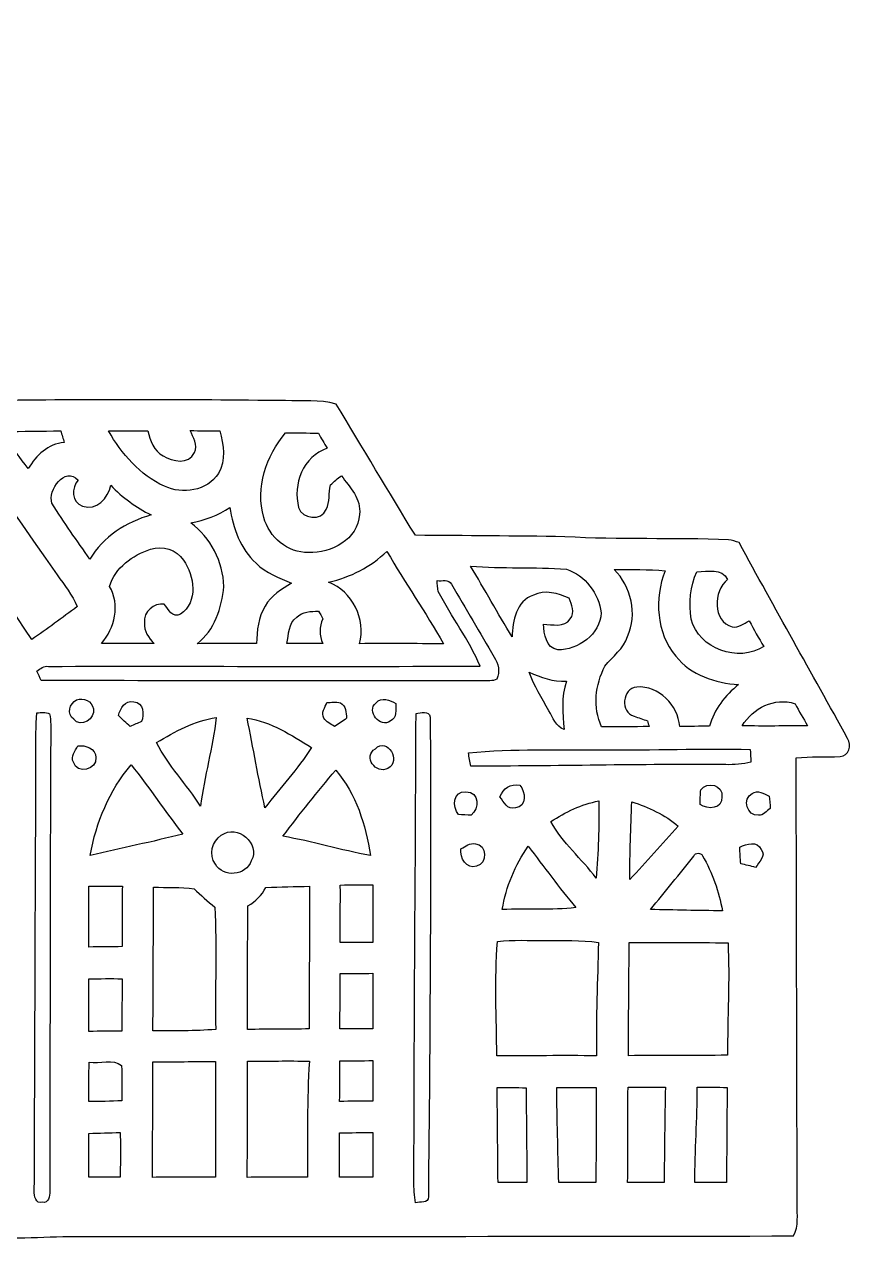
# Model space of a CAD drawing. Header units: centimetres. Extents: x -12.6 to 12.6, y -12.1 to 12.1.
# Drawn here: x 3.69 to 12.57, y -12.12 to 0.92 of the extents above; entities that cross this region are included whole.
import ezdxf

# ---------------------------------------------------------------- set-up
doc = ezdxf.new("R2010")
doc.units = ezdxf.units.CM
doc.header["$MEASUREMENT"] = 0
doc.layers.add('Camada 1', color=7, linetype='Continuous')

msp = doc.modelspace()

# ---------------------------------------------------------------- linework, layer by layer
at = {"layer": 'Camada 1', "color": 156}
for points, knots in [([(-0.26599, 12.0149), (-0.23459, 12.12285), (-0.11465, 12.13131), (-0.0208, 12.12215), (-0.0208, 12.12215), (0.00669, 12.0784), (0.04833, 12.03889), (0.05503, 11.98491), (0.05503, 11.98491), (0.08325, 11.75526), (0.08819, 11.52348), (0.09277, 11.29242), (0.09277, 11.29242), (0.26175, 11.29276), (0.43074, 11.30299), (0.60006, 11.3037), (0.60006, 11.3037), (0.67062, 11.30758), (0.74507, 11.2843), (0.79092, 11.22785), (0.79092, 11.22785), (0.81667, 11.16541), (0.79974, 11.09698), (0.79621, 11.03206), (0.79621, 11.03206), (0.59265, 10.90436), (0.34113, 10.97879), (0.11535, 10.95375), (0.11535, 10.95375), (0.1337, 10.4147), (0.18204, 9.87671), (0.19227, 9.33767), (0.19227, 9.33767), (0.89605, 8.49806), (1.59349, 7.65315), (2.29551, 6.81177), (2.29551, 6.81177), (2.35725, 6.7564), (2.35937, 6.67385), (2.34314, 6.59765), (2.34314, 6.59765), (2.28389, 6.57153), (2.22566, 6.54368), (2.16746, 6.51581), (2.16746, 6.51581), (2.31775, 5.28214), (2.47227, 4.04812), (2.60173, 2.81235), (2.60173, 2.81235), (2.60173, 2.81235), (2.61725, 2.78977), (2.61725, 2.78977), (2.61725, 2.78977), (2.63455, 2.45709), (2.69662, 2.12865), (2.73297, 1.79811), (2.73297, 1.79811), (2.87584, 0.56161), (3.03035, -0.6738), (3.17112, -1.91065), (3.17112, -1.91065), (3.22403, -2.31281), (3.26214, -2.7178), (3.32422, -3.11855), (3.32422, -3.11855), (4.38043, -3.10656), (5.43665, -3.10727), (6.49286, -3.11962), (6.49286, -3.11962), (6.67315, -3.13055), (6.8594, -3.10339), (7.03509, -3.15701), (7.03509, -3.15701), (7.32225, -3.62408), (7.59882, -4.09787), (7.8867, -4.56459), (7.8867, -4.56459), (8.42186, -4.57059), (8.95702, -4.57129), (9.49254, -4.58082), (9.49254, -4.58082), (10.07674, -4.61432), (10.66411, -4.59105), (11.24937, -4.61222), (11.24937, -4.61222), (11.28854, -4.61785), (11.32592, -4.63232), (11.36438, -4.64397), (11.36438, -4.64397), (11.74396, -5.34882), (12.14049, -6.04485), (12.52643, -6.74616), (12.52643, -6.74616), (12.57123, -6.81601), (12.54266, -6.93985), (12.44635, -6.93914), (12.44635, -6.93914), (12.28936, -6.95147), (12.13131, -6.93666), (11.97468, -6.95466), (11.97468, -6.95466), (11.97892, -8.55169), (11.98138, -10.14835), (11.98633, -11.74537), (11.98633, -11.74537), (11.98421, -11.85969), (12.00396, -11.98138), (11.94717, -12.08722), (11.94717, -12.08722), (9.44633, -12.09428), (6.94513, -12.0904), (4.44429, -12.09286), (4.44429, -12.09286), (4.07987, -12.08546), (3.71615, -12.11721), (3.35138, -12.10556), (3.35138, -12.10556), (2.98626, -12.1098), (2.62078, -12.10768), (2.25565, -12.10522), (2.25565, -12.10522), (-2.43592, -12.11297), (-7.12786, -12.11297), (-11.81946, -12.11226), (-11.81946, -12.11226), (-11.83993, -12.10027), (-11.88085, -12.07628), (-11.90166, -12.06429), (-11.90166, -12.06429), (-11.92706, -11.87767), (-11.90201, -11.68822), (-11.92812, -11.50196), (-11.92812, -11.50196), (-11.93518, -10.54876), (-11.944, -9.59555), (-11.94928, -8.6427), (-11.94928, -8.6427), (-11.95246, -8.4194), (-11.944, -8.19538), (-11.96374, -7.97277), (-11.96374, -7.97277), (-11.97292, -7.63023), (-11.96869, -7.28768), (-11.97539, -6.94513), (-11.97539, -6.94513), (-12.1479, -6.94231), (-12.32182, -6.95678), (-12.49257, -6.93067), (-12.49257, -6.93067), (-12.555, -6.89081), (-12.5603, -6.80332), (-12.52502, -6.74404), (-12.52502, -6.74404), (-12.13943, -6.04307), (-11.74291, -5.34811), (-11.36437, -4.64361), (-11.36437, -4.64361), (-11.3044, -4.62562), (-11.24408, -4.60516), (-11.18058, -4.60798), (-11.18058, -4.60798), (-10.64118, -4.6034), (-10.10144, -4.59598), (-9.56204, -4.59387), (-9.56204, -4.59387), (-9.01135, -4.5614), (-8.4589, -4.57412), (-7.90751, -4.56564), (-7.90751, -4.56564), (-7.81614, -4.47111), (-7.75757, -4.35256), (-7.68984, -4.24144), (-7.68984, -4.24144), (-7.47182, -3.87984), (-7.25557, -3.5172), (-7.03509, -3.15736), (-7.03509, -3.15736), (-6.96207, -3.13584), (-6.88657, -3.12313), (-6.81002, -3.1242), (-6.81002, -3.1242), (-5.64339, -3.10444), (-4.47674, -3.1108), (-3.31045, -3.11538), (-3.31045, -3.11538), (-3.278, -2.71215), (-3.21627, -2.31174), (-3.17076, -1.90994), (-3.17076, -1.90994), (-2.9979, -0.38276), (-2.83491, 1.14547), (-2.63666, 2.66982), (-2.63666, 2.66982), (-2.48849, 3.9698), (-2.31281, 5.26661), (-2.17099, 6.56695), (-2.17099, 6.56695), (-2.22885, 6.58671), (-2.28635, 6.60717), (-2.34421, 6.62693), (-2.34421, 6.62693), (-2.34879, 6.695), (-2.37313, 6.77509), (-2.31245, 6.82554), (-2.31245, 6.82554), (-1.59315, 7.66234), (-0.88018, 8.50477), (-0.15628, 9.33767), (-0.15628, 9.33767), (-0.14464, 9.5183), (-0.15945, 9.69926), (-0.16615, 9.87954), (-0.16615, 9.87954), (-0.19437, 10.23619), (-0.19967, 10.59391), (-0.22613, 10.95021), (-0.22613, 10.95021), (-0.30514, 10.94775), (-0.38452, 10.94563), (-0.46355, 10.94281), (-0.46355, 10.94281), (-0.63287, 10.93082), (-0.84632, 10.87331), (-0.97084, 11.02642), (-0.97084, 11.02642), (-0.97155, 11.05993), (-0.97296, 11.12696), (-0.97367, 11.16047), (-0.97367, 11.16047), (-0.93698, 11.19716), (-0.89923, 11.23349), (-0.86077, 11.26842), (-0.86077, 11.26842), (-0.65475, 11.27125), (-0.44874, 11.27971), (-0.2427, 11.28006), (-0.2427, 11.28006), (-0.24236, 11.52489), (-0.28821, 11.77042), (-0.26599, 12.0149)], [0, 0, 0, 0, 0.01639344, 0.01639344, 0.01639344, 0.01639344, 0.03278689, 0.03278689, 0.03278689, 0.03278689, 0.04918033, 0.04918033, 0.04918033, 0.04918033, 0.06557377, 0.06557377, 0.06557377, 0.06557377, 0.08196721, 0.08196721, 0.08196721, 0.08196721, 0.09836066, 0.09836066, 0.09836066, 0.09836066, 0.1147541, 0.1147541, 0.1147541, 0.1147541, 0.13114754, 0.13114754, 0.13114754, 0.13114754, 0.14754098, 0.14754098, 0.14754098, 0.14754098, 0.16393443, 0.16393443, 0.16393443, 0.16393443, 0.18032787, 0.18032787, 0.18032787, 0.18032787, 0.19672131, 0.19672131, 0.19672131, 0.19672131, 0.21311475, 0.21311475, 0.21311475, 0.21311475, 0.2295082, 0.2295082, 0.2295082, 0.2295082, 0.24590164, 0.24590164, 0.24590164, 0.24590164, 0.26229508, 0.26229508, 0.26229508, 0.26229508, 0.27868852, 0.27868852, 0.27868852, 0.27868852, 0.29508197, 0.29508197, 0.29508197, 0.29508197, 0.31147541, 0.31147541, 0.31147541, 0.31147541, 0.32786885, 0.32786885, 0.32786885, 0.32786885, 0.3442623, 0.3442623, 0.3442623, 0.3442623, 0.36065574, 0.36065574, 0.36065574, 0.36065574, 0.37704918, 0.37704918, 0.37704918, 0.37704918, 0.39344262, 0.39344262, 0.39344262, 0.39344262, 0.40983607, 0.40983607, 0.40983607, 0.40983607, 0.42622951, 0.42622951, 0.42622951, 0.42622951, 0.44262295, 0.44262295, 0.44262295, 0.44262295, 0.45901639, 0.45901639, 0.45901639, 0.45901639, 0.47540984, 0.47540984, 0.47540984, 0.47540984, 0.49180328, 0.49180328, 0.49180328, 0.49180328, 0.50819672, 0.50819672, 0.50819672, 0.50819672, 0.52459016, 0.52459016, 0.52459016, 0.52459016, 0.54098361, 0.54098361, 0.54098361, 0.54098361, 0.55737705, 0.55737705, 0.55737705, 0.55737705, 0.57377049, 0.57377049, 0.57377049, 0.57377049, 0.59016393, 0.59016393, 0.59016393, 0.59016393, 0.60655738, 0.60655738, 0.60655738, 0.60655738, 0.62295082, 0.62295082, 0.62295082, 0.62295082, 0.63934426, 0.63934426, 0.63934426, 0.63934426, 0.6557377, 0.6557377, 0.6557377, 0.6557377, 0.67213115, 0.67213115, 0.67213115, 0.67213115, 0.68852459, 0.68852459, 0.68852459, 0.68852459, 0.70491803, 0.70491803, 0.70491803, 0.70491803, 0.72131148, 0.72131148, 0.72131148, 0.72131148, 0.73770492, 0.73770492, 0.73770492, 0.73770492, 0.75409836, 0.75409836, 0.75409836, 0.75409836, 0.7704918, 0.7704918, 0.7704918, 0.7704918, 0.78688525, 0.78688525, 0.78688525, 0.78688525, 0.80327869, 0.80327869, 0.80327869, 0.80327869, 0.81967213, 0.81967213, 0.81967213, 0.81967213, 0.83606557, 0.83606557, 0.83606557, 0.83606557, 0.85245902, 0.85245902, 0.85245902, 0.85245902, 0.86885246, 0.86885246, 0.86885246, 0.86885246, 0.8852459, 0.8852459, 0.8852459, 0.8852459, 0.90163934, 0.90163934, 0.90163934, 0.90163934, 0.91803279, 0.91803279, 0.91803279, 0.91803279, 0.93442623, 0.93442623, 0.93442623, 0.93442623, 0.95081967, 0.95081967, 0.95081967, 0.95081967, 0.96721311, 0.96721311, 0.96721311, 0.96721311, 1, 1, 1, 1]), ([(-4.21111, -5.20559), (-4.21111, -5.20559), (-4.21111, -5.20559), (-4.21111, -5.20559), (-4.21111, -5.20559), (-4.24074, -5.24544), (-4.25026, -5.29449), (-4.26191, -5.34175), (-4.26191, -5.34175), (-4.09999, -5.45358), (-3.94794, -5.57988), (-3.78001, -5.68395), (-3.78001, -5.68395), (-2.56962, -3.82235), (-1.3529, -1.96497), (-0.13935, -0.10583), (-0.13935, -0.10583), (-0.10195, -0.01939), (-0.01376, 0.00175), (0.07126, -0.01869), (0.07126, -0.01869), (0.50553, -0.70414), (0.95708, -1.37865), (1.39805, -2.05987), (1.39805, -2.05987), (2.18934, -3.26743), (2.9739, -4.47957), (3.76872, -5.68501), (3.76872, -5.68501), (3.93347, -5.57035), (4.09504, -5.45041), (4.25626, -5.33047), (4.25626, -5.33047), (4.20404, -5.20593), (4.11938, -5.10046), (4.04283, -4.99109), (4.04283, -4.99109), (2.68393, -3.05293), (1.32785, -1.11266), (-0.03104, 0.82515), (-0.03104, 0.82515), (-1.41887, -1.18886), (-2.81834, -3.19475), (-4.21111, -5.20559)], [0, 0, 0, 0, 0.08333333, 0.08333333, 0.08333333, 0.08333333, 0.16666667, 0.16666667, 0.16666667, 0.16666667, 0.25, 0.25, 0.25, 0.25, 0.33333333, 0.33333333, 0.33333333, 0.33333333, 0.41666667, 0.41666667, 0.41666667, 0.41666667, 0.5, 0.5, 0.5, 0.5, 0.58333333, 0.58333333, 0.58333333, 0.58333333, 0.66666667, 0.66666667, 0.66666667, 0.66666667, 0.75, 0.75, 0.75, 0.75, 0.83333333, 0.83333333, 0.83333333, 0.83333333, 1, 1, 1, 1]), ([(3.47098, -3.45122), (3.47098, -3.45122), (3.47098, -3.45122), (3.47098, -3.45122), (3.47098, -3.45122), (3.4731, -3.46357), (3.47768, -3.48862), (3.4798, -3.50131), (3.4798, -3.50131), (3.56446, -3.61667), (3.64031, -3.73803), (3.73097, -3.8488), (3.73097, -3.8488), (3.81387, -3.70557), (3.94511, -3.58315), (4.11761, -3.57011), (4.11761, -3.57011), (4.10491, -3.52777), (4.09222, -3.48543), (4.07952, -3.44382), (4.07952, -3.44382), (3.87667, -3.4484), (3.67383, -3.44874), (3.47098, -3.45122)], [0, 0, 0, 0, 0.14285714, 0.14285714, 0.14285714, 0.14285714, 0.28571429, 0.28571429, 0.28571429, 0.28571429, 0.42857143, 0.42857143, 0.42857143, 0.42857143, 0.57142857, 0.57142857, 0.57142857, 0.57142857, 0.71428571, 0.71428571, 0.71428571, 0.71428571, 1, 1, 1, 1]), ([(4.59246, -3.44416), (4.59246, -3.44416), (4.59246, -3.44416), (4.59246, -3.44416), (4.59246, -3.44416), (4.73357, -3.69076), (4.929, -3.91865), (5.19219, -4.03825), (5.19219, -4.03825), (5.38514, -4.1282), (5.6536, -4.09187), (5.77249, -3.90136), (5.77249, -3.90136), (5.85786, -3.76166), (5.82719, -3.59375), (5.78801, -3.44487), (5.78801, -3.44487), (5.68184, -3.44275), (5.57564, -3.44275), (5.46946, -3.44134), (5.46946, -3.44134), (5.50226, -3.51401), (5.55271, -3.5955), (5.51568, -3.67736), (5.51568, -3.67736), (5.45677, -3.80787), (5.27861, -3.77577), (5.17947, -3.71298), (5.17947, -3.71298), (5.07646, -3.66077), (5.04155, -3.54576), (5.01402, -3.44275), (5.01402, -3.44275), (4.87327, -3.44275), (4.73287, -3.4424), (4.59246, -3.44416)], [0, 0, 0, 0, 0.1, 0.1, 0.1, 0.1, 0.2, 0.2, 0.2, 0.2, 0.3, 0.3, 0.3, 0.3, 0.4, 0.4, 0.4, 0.4, 0.5, 0.5, 0.5, 0.5, 0.6, 0.6, 0.6, 0.6, 0.7, 0.7, 0.7, 0.7, 0.8, 0.8, 0.8, 0.8, 1, 1, 1, 1]), ([(6.25934, -4.37303), (6.25934, -4.37303), (6.25934, -4.37303), (6.25934, -4.37303), (6.25934, -4.37303), (6.31647, -4.58435), (6.51581, -4.75791), (6.74017, -4.74873), (6.74017, -4.74873), (6.98217, -4.76637), (7.27287, -4.6055), (7.28661, -4.34199), (7.28661, -4.34199), (7.31097, -4.17476), (7.18078, -4.05024), (7.09329, -3.9257), (7.09329, -3.9257), (7.05202, -3.95639), (7.01038, -3.98709), (6.97583, -4.02519), (6.97583, -4.02519), (6.95289, -4.11127), (6.97159, -4.20616), (6.92996, -4.288), (6.92996, -4.288), (6.88162, -4.41218), (6.6682, -4.39242), (6.63397, -4.26578), (6.63397, -4.26578), (6.56695, -4.01849), (6.68338, -3.71615), (6.93949, -3.63114), (6.93949, -3.63114), (6.90774, -3.57716), (6.87634, -3.52354), (6.84635, -3.46957), (6.84635, -3.46957), (6.72853, -3.46569), (6.61105, -3.46428), (6.49357, -3.46604), (6.49357, -3.46604), (6.28473, -3.71157), (6.16866, -4.05553), (6.25934, -4.37303)], [0, 0, 0, 0, 0.08333333, 0.08333333, 0.08333333, 0.08333333, 0.16666667, 0.16666667, 0.16666667, 0.16666667, 0.25, 0.25, 0.25, 0.25, 0.33333333, 0.33333333, 0.33333333, 0.33333333, 0.41666667, 0.41666667, 0.41666667, 0.41666667, 0.5, 0.5, 0.5, 0.5, 0.58333333, 0.58333333, 0.58333333, 0.58333333, 0.66666667, 0.66666667, 0.66666667, 0.66666667, 0.75, 0.75, 0.75, 0.75, 0.83333333, 0.83333333, 0.83333333, 0.83333333, 1, 1, 1, 1]), ([(3.98604, -4.22134), (3.98604, -4.22134), (3.98604, -4.22134), (3.98604, -4.22134), (3.98604, -4.22134), (4.10986, -4.42948), (4.25803, -4.62209), (4.39313, -4.82318), (4.39313, -4.82318), (4.53354, -4.57763), (4.78401, -4.42312), (5.05071, -4.34728), (5.05071, -4.34728), (4.8902, -4.26437), (4.74098, -4.15995), (4.61644, -4.02872), (4.61644, -4.02872), (4.59069, -4.16453), (4.46439, -4.306), (4.31411, -4.25167), (4.31411, -4.25167), (4.19452, -4.21323), (4.19452, -4.05589), (4.26614, -3.97228), (4.26614, -3.97228), (4.12503, -3.81916), (3.93664, -4.08023), (3.98604, -4.22134)], [0, 0, 0, 0, 0.125, 0.125, 0.125, 0.125, 0.25, 0.25, 0.25, 0.25, 0.375, 0.375, 0.375, 0.375, 0.5, 0.5, 0.5, 0.5, 0.625, 0.625, 0.625, 0.625, 0.75, 0.75, 0.75, 0.75, 1, 1, 1, 1]), ([(5.47546, -4.4323), (5.47546, -4.4323), (5.47546, -4.4323), (5.47546, -4.4323), (5.47546, -4.4323), (5.68783, -4.59034), (5.82648, -4.84964), (5.83035, -5.11493), (5.83035, -5.11493), (5.80743, -5.34141), (5.73405, -5.58623), (5.54389, -5.72876), (5.54389, -5.72876), (5.75627, -5.72452), (5.96864, -5.72735), (6.18101, -5.72769), (6.18101, -5.72769), (6.18596, -5.5894), (6.20006, -5.44476), (6.27591, -5.32518), (6.27591, -5.32518), (6.3373, -5.21158), (6.45195, -5.14561), (6.55672, -5.07787), (6.55672, -5.07787), (6.42231, -5.02355), (6.28368, -4.96851), (6.17784, -4.86587), (6.17784, -4.86587), (6.00991, -4.71099), (5.92666, -4.48804), (5.89667, -4.26614), (5.89667, -4.26614), (5.77003, -4.35292), (5.62434, -4.40055), (5.47546, -4.4323)], [0, 0, 0, 0, 0.1, 0.1, 0.1, 0.1, 0.2, 0.2, 0.2, 0.2, 0.3, 0.3, 0.3, 0.3, 0.4, 0.4, 0.4, 0.4, 0.5, 0.5, 0.5, 0.5, 0.6, 0.6, 0.6, 0.6, 0.7, 0.7, 0.7, 0.7, 0.8, 0.8, 0.8, 0.8, 1, 1, 1, 1]), ([(4.60409, -5.11315), (4.60409, -5.11315), (4.60409, -5.11315), (4.60409, -5.11315), (4.60409, -5.11315), (4.71769, -5.31354), (4.66478, -5.55978), (4.5166, -5.72664), (4.5166, -5.72664), (4.705, -5.72487), (4.89338, -5.72487), (5.08175, -5.72805), (5.08175, -5.72805), (5.02813, -5.66384), (4.9671, -5.59435), (4.9784, -5.50367), (4.9784, -5.50367), (4.96887, -5.38621), (5.07683, -5.28954), (5.19182, -5.30436), (5.19182, -5.30436), (5.23558, -5.35905), (5.27967, -5.45994), (5.36609, -5.41126), (5.36609, -5.41126), (5.55518, -5.2846), (5.51814, -4.99568), (5.39715, -4.8334), (5.39715, -4.8334), (5.32341, -4.71346), (5.17243, -4.67642), (5.04225, -4.71452), (5.04225, -4.71452), (4.85069, -4.78013), (4.66478, -4.91031), (4.60409, -5.11315)], [0, 0, 0, 0, 0.1, 0.1, 0.1, 0.1, 0.2, 0.2, 0.2, 0.2, 0.3, 0.3, 0.3, 0.3, 0.4, 0.4, 0.4, 0.4, 0.5, 0.5, 0.5, 0.5, 0.6, 0.6, 0.6, 0.6, 0.7, 0.7, 0.7, 0.7, 0.8, 0.8, 0.8, 0.8, 1, 1, 1, 1]), ([(6.95571, -5.06835), (6.95571, -5.06835), (6.95571, -5.06835), (6.95571, -5.06835), (6.95571, -5.06835), (7.20972, -5.16643), (7.36035, -5.46664), (7.28698, -5.72876), (7.28698, -5.72876), (7.58684, -5.72628), (7.88704, -5.7291), (8.18727, -5.7291), (8.18727, -5.7291), (7.99889, -5.39114), (7.77487, -5.074), (7.58189, -4.73886), (7.58189, -4.73886), (7.40726, -4.90326), (7.18925, -5.0158), (6.95571, -5.06835)], [0, 0, 0, 0, 0.16666667, 0.16666667, 0.16666667, 0.16666667, 0.33333333, 0.33333333, 0.33333333, 0.33333333, 0.5, 0.5, 0.5, 0.5, 0.66666667, 0.66666667, 0.66666667, 0.66666667, 1, 1, 1, 1]), ([(8.47794, -4.89584), (8.47794, -4.89584), (8.47794, -4.89584), (8.47794, -4.89584), (8.47794, -4.89584), (8.63282, -5.14561), (8.77005, -5.40526), (8.92493, -5.65502), (8.92493, -5.65502), (8.93197, -5.48498), (8.96937, -5.27085), (9.15351, -5.20805), (9.15351, -5.20805), (9.2791, -5.14173), (9.41775, -5.19182), (9.53947, -5.24121), (9.53947, -5.24121), (9.56168, -5.31142), (9.60578, -5.39467), (9.54829, -5.46135), (9.54829, -5.46135), (9.48725, -5.56153), (9.35743, -5.52062), (9.26146, -5.51921), (9.26146, -5.51921), (9.26641, -5.62363), (9.28933, -5.77427), (9.41528, -5.79508), (9.41528, -5.79508), (9.63329, -5.79861), (9.87354, -5.62821), (9.88236, -5.3975), (9.88236, -5.3975), (9.85555, -5.19253), (9.70986, -4.99426), (9.50982, -4.93006), (9.50982, -4.93006), (9.16693, -4.90149), (8.82085, -4.92583), (8.47794, -4.89584)], [0, 0, 0, 0, 0.09090909, 0.09090909, 0.09090909, 0.09090909, 0.18181818, 0.18181818, 0.18181818, 0.18181818, 0.27272727, 0.27272727, 0.27272727, 0.27272727, 0.36363636, 0.36363636, 0.36363636, 0.36363636, 0.45454545, 0.45454545, 0.45454545, 0.45454545, 0.54545455, 0.54545455, 0.54545455, 0.54545455, 0.63636364, 0.63636364, 0.63636364, 0.63636364, 0.72727273, 0.72727273, 0.72727273, 0.72727273, 0.81818182, 0.81818182, 0.81818182, 0.81818182, 1, 1, 1, 1]), ([(10.02135, -4.93112), (10.02135, -4.93112), (10.02135, -4.93112), (10.02135, -4.93112), (10.02135, -4.93112), (10.20514, -5.11562), (10.27253, -5.41197), (10.16565, -5.65255), (10.16565, -5.65255), (10.1226, -5.7845), (10.00337, -5.86422), (9.92222, -5.96971), (9.92222, -5.96971), (9.82027, -6.16795), (9.78675, -6.41456), (9.88694, -6.62094), (9.88694, -6.62094), (10.05699, -6.62164), (10.22738, -6.62023), (10.39777, -6.61882), (10.39777, -6.61882), (10.39283, -6.6033), (10.38294, -6.57224), (10.37802, -6.55672), (10.37802, -6.55672), (10.33003, -6.54085), (10.28171, -6.52497), (10.23513, -6.50733), (10.23513, -6.50733), (10.08415, -6.46994), (10.10532, -6.20501), (10.26407, -6.19407), (10.26407, -6.19407), (10.49972, -6.17714), (10.70715, -6.3881), (10.72515, -6.61775), (10.72515, -6.61775), (10.83168, -6.6167), (10.93857, -6.61563), (11.04582, -6.61492), (11.04582, -6.61492), (11.09451, -6.43395), (11.21163, -6.28227), (11.35768, -6.16832), (11.35768, -6.16832), (11.1065, -6.1535), (10.84403, -6.06565), (10.68246, -5.86317), (10.68246, -5.86317), (10.47255, -5.61057), (10.45104, -5.24474), (10.56815, -4.94629), (10.56815, -4.94629), (10.38613, -4.92901), (10.20375, -4.93606), (10.02135, -4.93112)], [0, 0, 0, 0, 0.06666667, 0.06666667, 0.06666667, 0.06666667, 0.13333333, 0.13333333, 0.13333333, 0.13333333, 0.2, 0.2, 0.2, 0.2, 0.26666667, 0.26666667, 0.26666667, 0.26666667, 0.33333333, 0.33333333, 0.33333333, 0.33333333, 0.4, 0.4, 0.4, 0.4, 0.46666667, 0.46666667, 0.46666667, 0.46666667, 0.53333333, 0.53333333, 0.53333333, 0.53333333, 0.6, 0.6, 0.6, 0.6, 0.66666667, 0.66666667, 0.66666667, 0.66666667, 0.73333333, 0.73333333, 0.73333333, 0.73333333, 0.8, 0.8, 0.8, 0.8, 0.86666667, 0.86666667, 0.86666667, 0.86666667, 1, 1, 1, 1]), ([(10.90999, -4.95582), (10.90999, -4.95582), (10.90999, -4.95582), (10.90999, -4.95582), (10.90999, -4.95582), (10.83486, -5.11281), (10.82357, -5.29483), (10.84932, -5.46488), (10.84932, -5.46488), (10.92341, -5.7866), (11.35909, -5.93514), (11.6279, -5.75909), (11.6279, -5.75909), (11.57181, -5.66985), (11.52102, -5.57776), (11.47197, -5.48498), (11.47197, -5.48498), (11.4127, -5.50932), (11.35556, -5.56083), (11.28818, -5.54955), (11.28818, -5.54955), (11.07439, -5.49027), (11.08463, -5.16254), (11.23843, -5.04013), (11.23843, -5.04013), (11.17811, -4.91243), (11.02359, -4.95547), (10.90999, -4.95582)], [0, 0, 0, 0, 0.125, 0.125, 0.125, 0.125, 0.25, 0.25, 0.25, 0.25, 0.375, 0.375, 0.375, 0.375, 0.5, 0.5, 0.5, 0.5, 0.625, 0.625, 0.625, 0.625, 0.75, 0.75, 0.75, 0.75, 1, 1, 1, 1]), ([(8.12095, -5.05213), (8.12095, -5.05213), (8.12095, -5.05213), (8.12095, -5.05213), (8.12095, -5.05213), (8.12236, -5.09023), (8.12658, -5.12867), (8.13293, -5.16714), (8.13293, -5.16714), (8.27298, -5.44018), (8.46313, -5.68713), (8.58237, -5.9711), (8.58237, -5.9711), (7.03791, -5.97393), (5.49344, -5.97076), (3.94899, -5.97217), (3.94899, -5.97217), (3.8989, -5.9644), (3.86079, -5.99687), (3.8241, -6.02473), (3.8241, -6.02473), (3.83575, -6.04943), (3.85974, -6.09881), (3.87139, -6.12386), (3.87139, -6.12386), (5.45041, -6.1288), (7.0298, -6.12598), (8.60882, -6.12916), (8.60882, -6.12916), (8.65857, -6.12386), (8.71607, -6.13621), (8.76158, -6.10834), (8.76158, -6.10834), (8.79863, -6.03003), (8.77958, -5.94147), (8.73266, -5.87233), (8.73266, -5.87233), (8.58025, -5.61162), (8.42926, -5.34987), (8.27334, -5.09128), (8.27334, -5.09128), (8.24618, -5.03061), (8.17138, -5.05953), (8.12095, -5.05213)], [0, 0, 0, 0, 0.08333333, 0.08333333, 0.08333333, 0.08333333, 0.16666667, 0.16666667, 0.16666667, 0.16666667, 0.25, 0.25, 0.25, 0.25, 0.33333333, 0.33333333, 0.33333333, 0.33333333, 0.41666667, 0.41666667, 0.41666667, 0.41666667, 0.5, 0.5, 0.5, 0.5, 0.58333333, 0.58333333, 0.58333333, 0.58333333, 0.66666667, 0.66666667, 0.66666667, 0.66666667, 0.75, 0.75, 0.75, 0.75, 0.83333333, 0.83333333, 0.83333333, 0.83333333, 1, 1, 1, 1]), ([(6.61351, -5.44547), (6.61351, -5.44547), (6.61351, -5.44547), (6.61351, -5.44547), (6.61351, -5.44547), (6.52322, -5.51003), (6.5285, -5.62926), (6.50875, -5.72698), (6.50875, -5.72698), (6.6368, -5.72805), (6.76521, -5.72769), (6.89397, -5.72805), (6.89397, -5.72805), (6.85446, -5.64127), (6.85375, -5.54743), (6.89397, -5.46064), (6.89397, -5.46064), (6.88233, -5.44054), (6.8587, -5.39962), (6.84671, -5.37951), (6.84671, -5.37951), (6.76556, -5.38232), (6.67456, -5.38268), (6.61351, -5.44547)], [0, 0, 0, 0, 0.14285714, 0.14285714, 0.14285714, 0.14285714, 0.28571429, 0.28571429, 0.28571429, 0.28571429, 0.42857143, 0.42857143, 0.42857143, 0.42857143, 0.57142857, 0.57142857, 0.57142857, 0.57142857, 0.71428571, 0.71428571, 0.71428571, 0.71428571, 1, 1, 1, 1]), ([(9.10836, -6.03462), (9.10836, -6.03462), (9.10836, -6.03462), (9.10836, -6.03462), (9.10836, -6.03462), (9.15916, -6.18243), (9.24913, -6.31155), (9.32003, -6.44983), (9.32003, -6.44983), (9.36412, -6.52392), (9.39482, -6.6167), (9.48372, -6.65056), (9.48372, -6.65056), (9.46784, -6.477), (9.45198, -6.2992), (9.50841, -6.13056), (9.50841, -6.13056), (9.36625, -6.14257), (9.23536, -6.08999), (9.10836, -6.03462)], [0, 0, 0, 0, 0.16666667, 0.16666667, 0.16666667, 0.16666667, 0.33333333, 0.33333333, 0.33333333, 0.33333333, 0.5, 0.5, 0.5, 0.5, 0.66666667, 0.66666667, 0.66666667, 0.66666667, 1, 1, 1, 1]), ([(4.24956, -6.33341), (4.24956, -6.33341), (4.24956, -6.33341), (4.24956, -6.33341), (4.24956, -6.33341), (4.17052, -6.36869), (4.14513, -6.48582), (4.21886, -6.54085), (4.21886, -6.54085), (4.294, -6.63575), (4.45557, -6.53696), (4.43018, -6.42761), (4.43018, -6.42761), (4.41854, -6.34434), (4.32328, -6.3059), (4.24956, -6.33341)], [0, 0, 0, 0, 0.2, 0.2, 0.2, 0.2, 0.4, 0.4, 0.4, 0.4, 0.6, 0.6, 0.6, 0.6, 1, 1, 1, 1]), ([(4.69864, -6.50098), (4.69864, -6.50098), (4.69864, -6.50098), (4.69864, -6.50098), (4.69864, -6.50098), (4.74027, -6.54015), (4.7826, -6.57895), (4.82599, -6.61704), (4.82599, -6.61704), (4.86587, -6.5994), (4.90573, -6.58247), (4.94595, -6.5659), (4.94595, -6.5659), (4.9784, -6.48899), (4.97099, -6.35847), (4.86375, -6.35423), (4.86375, -6.35423), (4.76637, -6.32919), (4.72193, -6.42584), (4.69864, -6.50098)], [0, 0, 0, 0, 0.16666667, 0.16666667, 0.16666667, 0.16666667, 0.33333333, 0.33333333, 0.33333333, 0.33333333, 0.5, 0.5, 0.5, 0.5, 0.66666667, 0.66666667, 0.66666667, 0.66666667, 1, 1, 1, 1]), ([(6.9349, -6.36023), (6.9349, -6.36023), (6.9349, -6.36023), (6.9349, -6.36023), (6.9349, -6.36023), (6.92009, -6.41385), (6.87, -6.47206), (6.90562, -6.5285), (6.90562, -6.5285), (6.92855, -6.57365), (6.98076, -6.59024), (7.0192, -6.61916), (7.0192, -6.61916), (7.06261, -6.58953), (7.10564, -6.5599), (7.1494, -6.53026), (7.1494, -6.53026), (7.14162, -6.4703), (7.14409, -6.39585), (7.08201, -6.36447), (7.08201, -6.36447), (7.03403, -6.34965), (6.98324, -6.36023), (6.9349, -6.36023)], [0, 0, 0, 0, 0.14285714, 0.14285714, 0.14285714, 0.14285714, 0.28571429, 0.28571429, 0.28571429, 0.28571429, 0.42857143, 0.42857143, 0.42857143, 0.42857143, 0.57142857, 0.57142857, 0.57142857, 0.57142857, 0.71428571, 0.71428571, 0.71428571, 0.71428571, 1, 1, 1, 1]), ([(7.46441, -6.3634), (7.46441, -6.3634), (7.46441, -6.3634), (7.46441, -6.3634), (7.46441, -6.3634), (7.35541, -6.45195), (7.50992, -6.64033), (7.61787, -6.55954), (7.61787, -6.55954), (7.6916, -6.52463), (7.67749, -6.43748), (7.6782, -6.3708), (7.6782, -6.3708), (7.61505, -6.33623), (7.51981, -6.29496), (7.46441, -6.3634)], [0, 0, 0, 0, 0.2, 0.2, 0.2, 0.2, 0.4, 0.4, 0.4, 0.4, 0.6, 0.6, 0.6, 0.6, 1, 1, 1, 1]), ([(11.39472, -6.61), (11.39472, -6.61), (11.39472, -6.61), (11.39472, -6.61), (11.39472, -6.61), (11.62861, -6.6167), (11.86285, -6.61105), (12.0971, -6.60964), (12.0971, -6.60964), (12.05159, -6.53133), (12.00643, -6.45337), (11.96304, -6.37399), (11.96304, -6.37399), (11.74009, -6.29813), (11.51466, -6.42301), (11.39472, -6.61)], [0, 0, 0, 0, 0.2, 0.2, 0.2, 0.2, 0.4, 0.4, 0.4, 0.4, 0.6, 0.6, 0.6, 0.6, 1, 1, 1, 1]), ([(3.82447, -6.47171), (3.82447, -6.47171), (3.82447, -6.47171), (3.82447, -6.47171), (3.82447, -6.47171), (3.79942, -6.75957), (3.81881, -7.04885), (3.81282, -7.33707), (3.81282, -7.33707), (3.80576, -8.76017), (3.80259, -10.18329), (3.79623, -11.60604), (3.79623, -11.60604), (3.79236, -11.65577), (3.81175, -11.74891), (3.88301, -11.72632), (3.88301, -11.72632), (3.94545, -11.74043), (3.96451, -11.65718), (3.96309, -11.61133), (3.96309, -11.61133), (3.96487, -9.93951), (3.96451, -8.26735), (3.97262, -6.59553), (3.97262, -6.59553), (3.97228, -6.55708), (3.9684, -6.51932), (3.96098, -6.48229), (3.96098, -6.48229), (3.91829, -6.459), (3.86961, -6.46959), (3.82447, -6.47171)], [0, 0, 0, 0, 0.11111111, 0.11111111, 0.11111111, 0.11111111, 0.22222222, 0.22222222, 0.22222222, 0.22222222, 0.33333333, 0.33333333, 0.33333333, 0.33333333, 0.44444444, 0.44444444, 0.44444444, 0.44444444, 0.55555556, 0.55555556, 0.55555556, 0.55555556, 0.66666667, 0.66666667, 0.66666667, 0.66666667, 0.77777778, 0.77777778, 0.77777778, 0.77777778, 1, 1, 1, 1]), ([(7.8941, -6.47876), (7.8941, -6.47876), (7.8941, -6.47876), (7.8941, -6.47876), (7.8941, -6.47876), (7.88882, -8.15199), (7.87223, -9.8252), (7.87188, -11.49843), (7.87188, -11.49843), (7.87047, -11.57639), (7.8761, -11.65506), (7.88987, -11.73268), (7.88987, -11.73268), (7.93537, -11.7168), (8.02957, -11.74114), (8.0264, -11.666), (8.0264, -11.666), (8.04438, -9.95009), (8.05532, -8.23277), (8.04615, -6.51651), (8.04615, -6.51651), (8.03205, -6.44031), (7.94597, -6.47381), (7.8941, -6.47876)], [0, 0, 0, 0, 0.14285714, 0.14285714, 0.14285714, 0.14285714, 0.28571429, 0.28571429, 0.28571429, 0.28571429, 0.42857143, 0.42857143, 0.42857143, 0.42857143, 0.57142857, 0.57142857, 0.57142857, 0.57142857, 0.71428571, 0.71428571, 0.71428571, 0.71428571, 1, 1, 1, 1]), ([(5.10892, -6.79062), (5.10892, -6.79062), (5.10892, -6.79062), (5.10892, -6.79062), (5.10892, -6.79062), (5.23205, -7.03896), (5.43382, -7.239), (5.58024, -7.4743), (5.58024, -7.4743), (5.62327, -7.15468), (5.71146, -6.84247), (5.74886, -6.52215), (5.74886, -6.52215), (5.51638, -6.55813), (5.30718, -6.66996), (5.10892, -6.79062)], [0, 0, 0, 0, 0.2, 0.2, 0.2, 0.2, 0.4, 0.4, 0.4, 0.4, 0.6, 0.6, 0.6, 0.6, 1, 1, 1, 1]), ([(6.08117, -6.5285), (6.08117, -6.5285), (6.08117, -6.5285), (6.08117, -6.5285), (6.08117, -6.5285), (6.14574, -6.84917), (6.20112, -7.17196), (6.27203, -7.49123), (6.27203, -7.49123), (6.43466, -7.27251), (6.62727, -7.07531), (6.77157, -6.84388), (6.77157, -6.84388), (6.55672, -6.71018), (6.33694, -6.56519), (6.08117, -6.5285)], [0, 0, 0, 0, 0.2, 0.2, 0.2, 0.2, 0.4, 0.4, 0.4, 0.4, 0.6, 0.6, 0.6, 0.6, 1, 1, 1, 1]), ([(7.45737, -6.85694), (7.45737, -6.85694), (7.45737, -6.85694), (7.45737, -6.85694), (7.45737, -6.85694), (7.31872, -6.93878), (7.46371, -7.13809), (7.59283, -7.06754), (7.59283, -7.06754), (7.73959, -6.99135), (7.58789, -6.72994), (7.45737, -6.85694)], [0, 0, 0, 0, 0.25, 0.25, 0.25, 0.25, 0.5, 0.5, 0.5, 0.5, 1, 1, 1, 1]), ([(4.21534, -7.00229), (4.21534, -7.00229), (4.21534, -7.00229), (4.21534, -7.00229), (4.21534, -7.00229), (4.25343, -7.1321), (4.4764, -7.08377), (4.4584, -6.95077), (4.4584, -6.95077), (4.45523, -6.85375), (4.34552, -6.81531), (4.26225, -6.8259), (4.26225, -6.8259), (4.23862, -6.88092), (4.18007, -6.93878), (4.21534, -7.00229)], [0, 0, 0, 0, 0.2, 0.2, 0.2, 0.2, 0.4, 0.4, 0.4, 0.4, 0.6, 0.6, 0.6, 0.6, 1, 1, 1, 1]), ([(8.45609, -6.90174), (8.45609, -6.90174), (8.45609, -6.90174), (8.45609, -6.90174), (8.45609, -6.90174), (8.4649, -6.94867), (8.47372, -6.99557), (8.48254, -7.0432), (8.48254, -7.0432), (9.39411, -7.04461), (10.30639, -7.02027), (11.21833, -7.02734), (11.21833, -7.02734), (11.30935, -7.03085), (11.40037, -7.02098), (11.48961, -7.00088), (11.48961, -7.00088), (11.48679, -6.95466), (11.48396, -6.90879), (11.48115, -6.86328), (11.48115, -6.86328), (10.95798, -6.85375), (10.43445, -6.87175), (9.91129, -6.86822), (9.91129, -6.86822), (9.42622, -6.87492), (8.93974, -6.85058), (8.45609, -6.90174)], [0, 0, 0, 0, 0.125, 0.125, 0.125, 0.125, 0.25, 0.25, 0.25, 0.25, 0.375, 0.375, 0.375, 0.375, 0.5, 0.5, 0.5, 0.5, 0.625, 0.625, 0.625, 0.625, 0.75, 0.75, 0.75, 0.75, 1, 1, 1, 1]), ([(4.83446, -7.02909), (4.83446, -7.02909), (4.83446, -7.02909), (4.83446, -7.02909), (4.83446, -7.02909), (4.60162, -7.30566), (4.4591, -7.6475), (4.39702, -8.00206), (4.39702, -8.00206), (4.72863, -7.92656), (5.06129, -7.85459), (5.3915, -7.7738), (5.3915, -7.7738), (5.19994, -7.52968), (5.0299, -7.26968), (4.83446, -7.02909)], [0, 0, 0, 0, 0.2, 0.2, 0.2, 0.2, 0.4, 0.4, 0.4, 0.4, 0.6, 0.6, 0.6, 0.6, 1, 1, 1, 1]), ([(6.4643, -7.79709), (6.4643, -7.79709), (6.4643, -7.79709), (6.4643, -7.79709), (6.4643, -7.79709), (6.78108, -7.84965), (7.08837, -7.94597), (7.40409, -8.00311), (7.40409, -8.00311), (7.35153, -7.67537), (7.25487, -7.3413), (7.03155, -7.08659), (7.03155, -7.08659), (6.83718, -7.31872), (6.64598, -7.55438), (6.4643, -7.79709)], [0, 0, 0, 0, 0.2, 0.2, 0.2, 0.2, 0.4, 0.4, 0.4, 0.4, 0.6, 0.6, 0.6, 0.6, 1, 1, 1, 1]), ([(8.79474, -7.37376), (8.79474, -7.37376), (8.79474, -7.37376), (8.79474, -7.37376), (8.79474, -7.37376), (8.83496, -7.43055), (8.87411, -7.51769), (8.96055, -7.49123), (8.96055, -7.49123), (9.08578, -7.47888), (9.07274, -7.32013), (9.00852, -7.24675), (9.00852, -7.24675), (8.90729, -7.22948), (8.83072, -7.27991), (8.79474, -7.37376)], [0, 0, 0, 0, 0.2, 0.2, 0.2, 0.2, 0.4, 0.4, 0.4, 0.4, 0.6, 0.6, 0.6, 0.6, 1, 1, 1, 1]), ([(10.95162, -7.29721), (10.95162, -7.29721), (10.95162, -7.29721), (10.95162, -7.29721), (10.95162, -7.29721), (10.94598, -7.34942), (10.94317, -7.40197), (10.94317, -7.45525), (10.94317, -7.45525), (11.02535, -7.51311), (11.18693, -7.50569), (11.17706, -7.3741), (11.17706, -7.3741), (11.19857, -7.24853), (11.01619, -7.2016), (10.95162, -7.29721)], [0, 0, 0, 0, 0.2, 0.2, 0.2, 0.2, 0.4, 0.4, 0.4, 0.4, 0.6, 0.6, 0.6, 0.6, 1, 1, 1, 1]), ([(11.57111, -7.56849), (11.57111, -7.56849), (11.57111, -7.56849), (11.57111, -7.56849), (11.57111, -7.56849), (11.62578, -7.58013), (11.65577, -7.52122), (11.6974, -7.49687), (11.6974, -7.49687), (11.69458, -7.46371), (11.68858, -7.39739), (11.68576, -7.36423), (11.68576, -7.36423), (11.62755, -7.34554), (11.56263, -7.29121), (11.50338, -7.33812), (11.50338, -7.33812), (11.39013, -7.38752), (11.44869, -7.58825), (11.57111, -7.56849)], [0, 0, 0, 0, 0.16666667, 0.16666667, 0.16666667, 0.16666667, 0.33333333, 0.33333333, 0.33333333, 0.33333333, 0.5, 0.5, 0.5, 0.5, 0.66666667, 0.66666667, 0.66666667, 0.66666667, 1, 1, 1, 1]), ([(8.35166, -7.56391), (8.35166, -7.56391), (8.35166, -7.56391), (8.35166, -7.56391), (8.35166, -7.56391), (8.38482, -7.56567), (8.45114, -7.56884), (8.4843, -7.57061), (8.4843, -7.57061), (8.5799, -7.49828), (8.57673, -7.31943), (8.42963, -7.31979), (8.42963, -7.31979), (8.29132, -7.31097), (8.27722, -7.48064), (8.35166, -7.56391)], [0, 0, 0, 0, 0.2, 0.2, 0.2, 0.2, 0.4, 0.4, 0.4, 0.4, 0.6, 0.6, 0.6, 0.6, 1, 1, 1, 1]), ([(9.3412, -7.63834), (9.3412, -7.63834), (9.3412, -7.63834), (9.3412, -7.63834), (9.3412, -7.63834), (9.46431, -7.86835), (9.67563, -8.03663), (9.82732, -8.24723), (9.82732, -8.24723), (9.85202, -7.97065), (9.86048, -7.69338), (9.85626, -7.4161), (9.85626, -7.4161), (9.67105, -7.45489), (9.49854, -7.53497), (9.3412, -7.63834)], [0, 0, 0, 0, 0.2, 0.2, 0.2, 0.2, 0.4, 0.4, 0.4, 0.4, 0.6, 0.6, 0.6, 0.6, 1, 1, 1, 1]), ([(10.21045, -7.42631), (10.21045, -7.42631), (10.21045, -7.42631), (10.21045, -7.42631), (10.21045, -7.42631), (10.19951, -7.70395), (10.18786, -7.98159), (10.18962, -8.25923), (10.18962, -8.25923), (10.36813, -8.07402), (10.53641, -7.87893), (10.70963, -7.68843), (10.70963, -7.68843), (10.56393, -7.56567), (10.39071, -7.48488), (10.21045, -7.42631)], [0, 0, 0, 0, 0.2, 0.2, 0.2, 0.2, 0.4, 0.4, 0.4, 0.4, 0.6, 0.6, 0.6, 0.6, 1, 1, 1, 1]), ([(5.80354, -7.78544), (5.80354, -7.78544), (5.80354, -7.78544), (5.80354, -7.78544), (5.80354, -7.78544), (5.70759, -7.85106), (5.66384, -7.99711), (5.7397, -8.09483), (5.7397, -8.09483), (5.82153, -8.24335), (6.0706, -8.22147), (6.12598, -8.06097), (6.12598, -8.06097), (6.22582, -7.87717), (5.97464, -7.65739), (5.80354, -7.78544)], [0, 0, 0, 0, 0.2, 0.2, 0.2, 0.2, 0.4, 0.4, 0.4, 0.4, 0.6, 0.6, 0.6, 0.6, 1, 1, 1, 1]), ([(8.37671, -7.9315), (8.37671, -7.9315), (8.37671, -7.9315), (8.37671, -7.9315), (8.37671, -7.9315), (8.36153, -8.02604), (8.43597, -8.15374), (8.54392, -8.11847), (8.54392, -8.11847), (8.6621, -8.09271), (8.65752, -7.88282), (8.53227, -7.87717), (8.53227, -7.87717), (8.47231, -7.86306), (8.42503, -7.90609), (8.37671, -7.9315)], [0, 0, 0, 0, 0.2, 0.2, 0.2, 0.2, 0.4, 0.4, 0.4, 0.4, 0.6, 0.6, 0.6, 0.6, 1, 1, 1, 1]), ([(8.82049, -8.58237), (8.82049, -8.58237), (8.82049, -8.58237), (8.82049, -8.58237), (8.82049, -8.58237), (9.08368, -8.57496), (9.34754, -8.59048), (9.61002, -8.56262), (9.61002, -8.56262), (9.43186, -8.34884), (9.26747, -8.12411), (9.09813, -7.90363), (9.09813, -7.90363), (8.95456, -8.10401), (8.86142, -8.33931), (8.82049, -8.58237)], [0, 0, 0, 0, 0.2, 0.2, 0.2, 0.2, 0.4, 0.4, 0.4, 0.4, 0.6, 0.6, 0.6, 0.6, 1, 1, 1, 1]), ([(11.37002, -7.91457), (11.37002, -7.91457), (11.37002, -7.91457), (11.37002, -7.91457), (11.37002, -7.91457), (11.37179, -7.97312), (11.37496, -8.03205), (11.37954, -8.0913), (11.37954, -8.0913), (11.43316, -8.10331), (11.48644, -8.11671), (11.54007, -8.13047), (11.54007, -8.13047), (11.57427, -8.07295), (11.65613, -8.00876), (11.59968, -7.93784), (11.59968, -7.93784), (11.55841, -7.84331), (11.44057, -7.87717), (11.37002, -7.91457)], [0, 0, 0, 0, 0.16666667, 0.16666667, 0.16666667, 0.16666667, 0.33333333, 0.33333333, 0.33333333, 0.33333333, 0.5, 0.5, 0.5, 0.5, 0.66666667, 0.66666667, 0.66666667, 0.66666667, 1, 1, 1, 1]), ([(10.8779, -8.00876), (10.8779, -8.00876), (10.8779, -8.00876), (10.8779, -8.00876), (10.8779, -8.00876), (10.72161, -8.19996), (10.56922, -8.39435), (10.41011, -8.58307), (10.41011, -8.58307), (10.66765, -8.58697), (10.92517, -8.59542), (11.1827, -8.59649), (11.1827, -8.59649), (11.14707, -8.38904), (11.07439, -8.18761), (10.96926, -8.00522), (10.96926, -8.00522), (10.95092, -7.96924), (10.89271, -7.96819), (10.8779, -8.00876)], [0, 0, 0, 0, 0.16666667, 0.16666667, 0.16666667, 0.16666667, 0.33333333, 0.33333333, 0.33333333, 0.33333333, 0.5, 0.5, 0.5, 0.5, 0.66666667, 0.66666667, 0.66666667, 0.66666667, 1, 1, 1, 1]), ([(4.38114, -8.33261), (4.38114, -8.33261), (4.38114, -8.33261), (4.38114, -8.33261), (4.38114, -8.33261), (4.38114, -8.55027), (4.37938, -8.76793), (4.38255, -8.9856), (4.38255, -8.9856), (4.50144, -8.98313), (4.62068, -8.98243), (4.73991, -8.98172), (4.73991, -8.98172), (4.73991, -8.76477), (4.73991, -8.54779), (4.74132, -8.3312), (4.74132, -8.3312), (4.62138, -8.33191), (4.50108, -8.33261), (4.38114, -8.33261)], [0, 0, 0, 0, 0.16666667, 0.16666667, 0.16666667, 0.16666667, 0.33333333, 0.33333333, 0.33333333, 0.33333333, 0.5, 0.5, 0.5, 0.5, 0.66666667, 0.66666667, 0.66666667, 0.66666667, 1, 1, 1, 1]), ([(5.07471, -8.34284), (5.07471, -8.34284), (5.07471, -8.34284), (5.07471, -8.34284), (5.07471, -8.34284), (5.07471, -8.85718), (5.07293, -9.3719), (5.06942, -9.88625), (5.06942, -9.88625), (5.29412, -9.88413), (5.51921, -9.88942), (5.74321, -9.86966), (5.74321, -9.86966), (5.7358, -9.43222), (5.75556, -8.99266), (5.73475, -8.55627), (5.73475, -8.55627), (5.65502, -8.49736), (5.58411, -8.42785), (5.51144, -8.36153), (5.51144, -8.36153), (5.3668, -8.33966), (5.22004, -8.34955), (5.07471, -8.34284)], [0, 0, 0, 0, 0.14285714, 0.14285714, 0.14285714, 0.14285714, 0.28571429, 0.28571429, 0.28571429, 0.28571429, 0.42857143, 0.42857143, 0.42857143, 0.42857143, 0.57142857, 0.57142857, 0.57142857, 0.57142857, 0.71428571, 0.71428571, 0.71428571, 0.71428571, 1, 1, 1, 1]), ([(6.28261, -8.34636), (6.28261, -8.34636), (6.28261, -8.34636), (6.28261, -8.34636), (6.28261, -8.34636), (6.23887, -8.42963), (6.1729, -8.49665), (6.08999, -8.5418), (6.08999, -8.5418), (6.08329, -8.98489), (6.08858, -9.42833), (6.08507, -9.87142), (6.08507, -9.87142), (6.3059, -9.86579), (6.52709, -9.87036), (6.74792, -9.86401), (6.74792, -9.86401), (6.74792, -9.35355), (6.74899, -8.84307), (6.75216, -8.33261), (6.75216, -8.33261), (6.59553, -8.33754), (6.4389, -8.33754), (6.28261, -8.34636)], [0, 0, 0, 0, 0.14285714, 0.14285714, 0.14285714, 0.14285714, 0.28571429, 0.28571429, 0.28571429, 0.28571429, 0.42857143, 0.42857143, 0.42857143, 0.42857143, 0.57142857, 0.57142857, 0.57142857, 0.57142857, 0.71428571, 0.71428571, 0.71428571, 0.71428571, 1, 1, 1, 1]), ([(7.0813, -8.3199), (7.0813, -8.3199), (7.0813, -8.3199), (7.0813, -8.3199), (7.0813, -8.3199), (7.08235, -8.52594), (7.08025, -8.7323), (7.08025, -8.93833), (7.08025, -8.93833), (7.19666, -8.93833), (7.31343, -8.93762), (7.4302, -8.93726), (7.4302, -8.93726), (7.43232, -8.7309), (7.43162, -8.52452), (7.43091, -8.31814), (7.43091, -8.31814), (7.31414, -8.31744), (7.19771, -8.31814), (7.0813, -8.3199)], [0, 0, 0, 0, 0.16666667, 0.16666667, 0.16666667, 0.16666667, 0.33333333, 0.33333333, 0.33333333, 0.33333333, 0.5, 0.5, 0.5, 0.5, 0.66666667, 0.66666667, 0.66666667, 0.66666667, 1, 1, 1, 1]), ([(8.76793, -8.92774), (8.76793, -8.92774), (8.76793, -8.92774), (8.76793, -8.92774), (8.76793, -8.92774), (8.73583, -9.33555), (8.75911, -9.74407), (8.76053, -10.15293), (8.76053, -10.15293), (9.11754, -10.154), (9.4742, -10.14976), (9.83121, -10.15293), (9.83121, -10.15293), (9.82451, -9.74724), (9.84284, -9.34225), (9.85307, -8.93692), (9.85307, -8.93692), (9.66328, -8.90622), (9.47067, -8.91928), (9.27981, -8.91611), (9.27981, -8.91611), (9.10907, -8.91821), (8.93726, -8.90376), (8.76793, -8.92774)], [0, 0, 0, 0, 0.14285714, 0.14285714, 0.14285714, 0.14285714, 0.28571429, 0.28571429, 0.28571429, 0.28571429, 0.42857143, 0.42857143, 0.42857143, 0.42857143, 0.57142857, 0.57142857, 0.57142857, 0.57142857, 0.71428571, 0.71428571, 0.71428571, 0.71428571, 1, 1, 1, 1]), ([(10.18046, -8.93585), (10.18046, -8.93585), (10.18046, -8.93585), (10.18046, -8.93585), (10.18046, -8.93585), (10.18222, -9.3412), (10.1741, -9.74689), (10.1734, -10.15259), (10.1734, -10.15259), (10.52829, -10.14623), (10.88319, -10.15364), (11.23809, -10.14659), (11.23809, -10.14659), (11.23702, -9.74407), (11.26277, -9.34154), (11.24338, -8.93938), (11.24338, -8.93938), (10.88918, -8.93867), (10.53465, -8.9348), (10.18046, -8.93585)], [0, 0, 0, 0, 0.16666667, 0.16666667, 0.16666667, 0.16666667, 0.33333333, 0.33333333, 0.33333333, 0.33333333, 0.5, 0.5, 0.5, 0.5, 0.66666667, 0.66666667, 0.66666667, 0.66666667, 1, 1, 1, 1]), ([(4.3808, -9.32568), (4.3808, -9.32568), (4.3808, -9.32568), (4.3808, -9.32568), (4.3808, -9.32568), (4.3815, -9.51442), (4.37938, -9.70314), (4.38291, -9.89224), (4.38291, -9.89224), (4.50074, -9.88835), (4.61926, -9.888), (4.73745, -9.888), (4.73745, -9.888), (4.73638, -9.70033), (4.73779, -9.51301), (4.73886, -9.32568), (4.73886, -9.32568), (4.61926, -9.32461), (4.50003, -9.32568), (4.3808, -9.32568)], [0, 0, 0, 0, 0.16666667, 0.16666667, 0.16666667, 0.16666667, 0.33333333, 0.33333333, 0.33333333, 0.33333333, 0.5, 0.5, 0.5, 0.5, 0.66666667, 0.66666667, 0.66666667, 0.66666667, 1, 1, 1, 1]), ([(7.07955, -9.27135), (7.07955, -9.27135), (7.07955, -9.27135), (7.07955, -9.27135), (7.07955, -9.27135), (7.07743, -9.46891), (7.07918, -9.66645), (7.07602, -9.86437), (7.07602, -9.86437), (7.1942, -9.86437), (7.31237, -9.86367), (7.43055, -9.86225), (7.43055, -9.86225), (7.43162, -9.66399), (7.43267, -9.46608), (7.42984, -9.26782), (7.42984, -9.26782), (7.31307, -9.26958), (7.19632, -9.27064), (7.07955, -9.27135)], [0, 0, 0, 0, 0.16666667, 0.16666667, 0.16666667, 0.16666667, 0.33333333, 0.33333333, 0.33333333, 0.33333333, 0.5, 0.5, 0.5, 0.5, 0.66666667, 0.66666667, 0.66666667, 0.66666667, 1, 1, 1, 1]), ([(4.38114, -10.64472), (4.38114, -10.64472), (4.38114, -10.64472), (4.38114, -10.64472), (4.38114, -10.64472), (4.49932, -10.64331), (4.61751, -10.6426), (4.73569, -10.63625), (4.73569, -10.63625), (4.73321, -10.51031), (4.74098, -10.38436), (4.73321, -10.25913), (4.73321, -10.25913), (4.64677, -10.17622), (4.4965, -10.2429), (4.38538, -10.22139), (4.38538, -10.22139), (4.37902, -10.3625), (4.38043, -10.50361), (4.38114, -10.64472)], [0, 0, 0, 0, 0.16666667, 0.16666667, 0.16666667, 0.16666667, 0.33333333, 0.33333333, 0.33333333, 0.33333333, 0.5, 0.5, 0.5, 0.5, 0.66666667, 0.66666667, 0.66666667, 0.66666667, 1, 1, 1, 1]), ([(5.06835, -10.21785), (5.06835, -10.21785), (5.06835, -10.21785), (5.06835, -10.21785), (5.06835, -10.21785), (5.06906, -10.6313), (5.06623, -11.04477), (5.06377, -11.45857), (5.06377, -11.45857), (5.28954, -11.45504), (5.51532, -11.45645), (5.74145, -11.4575), (5.74145, -11.4575), (5.73829, -11.04265), (5.74286, -10.62777), (5.74111, -10.21291), (5.74111, -10.21291), (5.51673, -10.21644), (5.29237, -10.21785), (5.06835, -10.21785)], [0, 0, 0, 0, 0.16666667, 0.16666667, 0.16666667, 0.16666667, 0.33333333, 0.33333333, 0.33333333, 0.33333333, 0.5, 0.5, 0.5, 0.5, 0.66666667, 0.66666667, 0.66666667, 0.66666667, 1, 1, 1, 1]), ([(6.08259, -11.45857), (6.08259, -11.45857), (6.08259, -11.45857), (6.08259, -11.45857), (6.08259, -11.45857), (6.29813, -11.4554), (6.51333, -11.45575), (6.72889, -11.45821), (6.72889, -11.45821), (6.73028, -11.04265), (6.72217, -10.62672), (6.74899, -10.21186), (6.74899, -10.21186), (6.5278, -10.2055), (6.3066, -10.21186), (6.08541, -10.21079), (6.08541, -10.21079), (6.08365, -10.62672), (6.084, -11.04265), (6.08259, -11.45857)], [0, 0, 0, 0, 0.16666667, 0.16666667, 0.16666667, 0.16666667, 0.33333333, 0.33333333, 0.33333333, 0.33333333, 0.5, 0.5, 0.5, 0.5, 0.66666667, 0.66666667, 0.66666667, 0.66666667, 1, 1, 1, 1]), ([(7.0746, -10.20762), (7.0746, -10.20762), (7.0746, -10.20762), (7.0746, -10.20762), (7.0746, -10.20762), (7.07602, -10.35261), (7.07602, -10.4976), (7.07354, -10.6426), (7.07354, -10.6426), (7.19278, -10.6419), (7.31202, -10.64119), (7.43126, -10.64048), (7.43126, -10.64048), (7.43162, -10.49513), (7.43126, -10.35015), (7.43196, -10.20514), (7.43196, -10.20514), (7.31273, -10.20621), (7.19349, -10.20692), (7.0746, -10.20762)], [0, 0, 0, 0, 0.16666667, 0.16666667, 0.16666667, 0.16666667, 0.33333333, 0.33333333, 0.33333333, 0.33333333, 0.5, 0.5, 0.5, 0.5, 0.66666667, 0.66666667, 0.66666667, 0.66666667, 1, 1, 1, 1]), ([(8.7637, -10.49372), (8.7637, -10.49372), (8.7637, -10.49372), (8.7637, -10.49372), (8.7637, -10.49372), (8.76969, -10.8338), (8.7704, -11.17423), (8.77427, -11.51466), (8.77427, -11.51466), (8.87764, -11.51395), (8.98136, -11.51395), (9.08507, -11.51431), (9.08507, -11.51431), (9.08332, -11.17494), (9.07732, -10.83556), (9.07591, -10.49584), (9.07591, -10.49584), (8.97149, -10.49513), (8.86777, -10.49479), (8.7637, -10.49372)], [0, 0, 0, 0, 0.16666667, 0.16666667, 0.16666667, 0.16666667, 0.33333333, 0.33333333, 0.33333333, 0.33333333, 0.5, 0.5, 0.5, 0.5, 0.66666667, 0.66666667, 0.66666667, 0.66666667, 1, 1, 1, 1]), ([(9.40505, -10.49408), (9.40505, -10.49408), (9.40505, -10.49408), (9.40505, -10.49408), (9.40505, -10.49408), (9.40788, -10.83451), (9.4174, -11.17494), (9.42586, -11.51502), (9.42586, -11.51502), (9.55886, -11.51325), (9.69222, -11.51361), (9.82556, -11.51502), (9.82556, -11.51502), (9.82661, -11.17423), (9.82661, -10.8331), (9.82909, -10.49231), (9.82909, -10.49231), (9.68762, -10.49267), (9.54617, -10.49231), (9.40505, -10.49408)], [0, 0, 0, 0, 0.16666667, 0.16666667, 0.16666667, 0.16666667, 0.33333333, 0.33333333, 0.33333333, 0.33333333, 0.5, 0.5, 0.5, 0.5, 0.66666667, 0.66666667, 0.66666667, 0.66666667, 1, 1, 1, 1]), ([(10.16987, -10.49197), (10.16987, -10.49197), (10.16987, -10.49197), (10.16987, -10.49197), (10.16987, -10.49197), (10.16847, -10.83274), (10.16775, -11.17389), (10.16599, -11.51502), (10.16599, -11.51502), (10.29616, -11.51361), (10.42634, -11.51395), (10.55687, -11.51431), (10.55687, -11.51431), (10.56075, -11.17318), (10.56393, -10.83203), (10.57098, -10.49126), (10.57098, -10.49126), (10.43727, -10.49197), (10.30357, -10.49197), (10.16987, -10.49197)], [0, 0, 0, 0, 0.16666667, 0.16666667, 0.16666667, 0.16666667, 0.33333333, 0.33333333, 0.33333333, 0.33333333, 0.5, 0.5, 0.5, 0.5, 0.66666667, 0.66666667, 0.66666667, 0.66666667, 1, 1, 1, 1]), ([(10.91247, -10.49019), (10.91247, -10.49019), (10.91247, -10.49019), (10.91247, -10.49019), (10.91247, -10.49019), (10.91459, -10.83203), (10.88707, -11.17282), (10.88707, -11.51502), (10.88707, -11.51502), (11.00067, -11.51395), (11.11425, -11.51395), (11.22785, -11.51361), (11.22785, -11.51361), (11.2289, -11.17318), (11.23068, -10.8331), (11.23526, -10.49267), (11.23526, -10.49267), (11.12731, -10.49126), (11.01972, -10.49055), (10.91247, -10.49019)], [0, 0, 0, 0, 0.16666667, 0.16666667, 0.16666667, 0.16666667, 0.33333333, 0.33333333, 0.33333333, 0.33333333, 0.5, 0.5, 0.5, 0.5, 0.66666667, 0.66666667, 0.66666667, 0.66666667, 1, 1, 1, 1]), ([(4.3808, -10.98656), (4.3808, -10.98656), (4.3808, -10.98656), (4.3808, -10.98656), (4.3808, -10.98656), (4.38114, -11.14319), (4.3808, -11.30017), (4.3808, -11.4575), (4.3808, -11.4575), (4.49333, -11.45645), (4.60621, -11.45611), (4.71874, -11.45716), (4.71874, -11.45716), (4.71874, -11.36543), (4.72015, -11.27371), (4.72263, -11.18235), (4.72263, -11.18235), (4.72193, -11.11355), (4.72052, -11.04511), (4.71769, -10.97667), (4.71769, -10.97667), (4.6055, -10.9802), (4.49297, -10.98408), (4.3808, -10.98656)], [0, 0, 0, 0, 0.14285714, 0.14285714, 0.14285714, 0.14285714, 0.28571429, 0.28571429, 0.28571429, 0.28571429, 0.42857143, 0.42857143, 0.42857143, 0.42857143, 0.57142857, 0.57142857, 0.57142857, 0.57142857, 0.71428571, 0.71428571, 0.71428571, 0.71428571, 1, 1, 1, 1]), ([(7.07212, -10.98125), (7.07212, -10.98125), (7.07212, -10.98125), (7.07212, -10.98125), (7.07212, -10.98125), (7.07354, -11.13966), (7.07284, -11.29841), (7.07073, -11.45716), (7.07073, -11.45716), (7.19101, -11.45645), (7.31166, -11.45611), (7.43196, -11.45786), (7.43196, -11.45786), (7.43091, -11.29736), (7.43126, -11.1372), (7.43162, -10.97667), (7.43162, -10.97667), (7.31166, -10.97774), (7.19172, -10.97915), (7.07212, -10.98125)], [0, 0, 0, 0, 0.16666667, 0.16666667, 0.16666667, 0.16666667, 0.33333333, 0.33333333, 0.33333333, 0.33333333, 0.5, 0.5, 0.5, 0.5, 0.66666667, 0.66666667, 0.66666667, 0.66666667, 1, 1, 1, 1])]:
    msp.add_open_spline(points, degree=3, knots=knots, dxfattribs=at)

doc.saveas('drawing.dxf')
